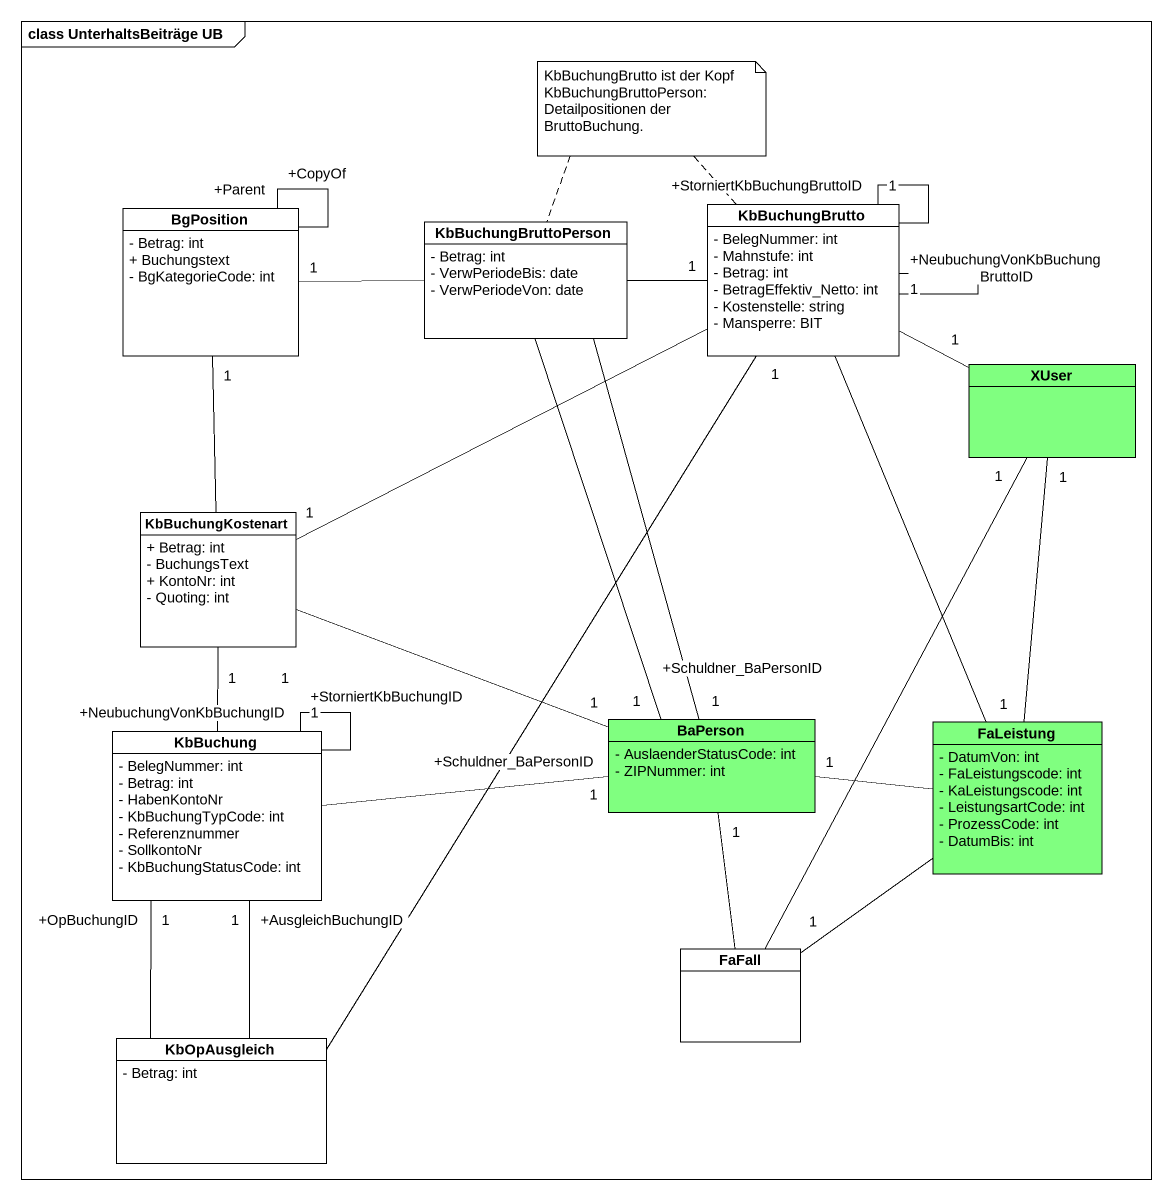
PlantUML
@startuml
mainframe class UnterhaltsBeiträge UB
hide circle
hide empty members
skinparam classAttributeIconSize 0
class BgPosition {
  - Betrag: int
  + Buchungstext
  - BgKategorieCode: int
}
class KbBuchungBrutto {
  - BelegNummer: int
  - Mahnstufe: int
  - Betrag: int
  - BetragEffektiv_Netto: int
  - Kostenstelle: string
  - Mansperre: BIT
}
class KbBuchungBruttoPerson {
  - Betrag: int
  - VerwPeriodeBis: date
  - VerwPeriodeVon: date
}
class XUser #80FF80
class KbBuchungKostenart {
  + Betrag: int
  - BuchungsText
  + KontoNr: int
  - Quoting: int
}
class KbBuchung {
  - BelegNummer: int
  - Betrag: int
  - HabenKontoNr
  - KbBuchungTypCode: int
  - Referenznummer
  - SollkontoNr
  - KbBuchungStatusCode: int
}
class BaPerson #80FF80 {
  - AuslaenderStatusCode: int
  - ZIPNummer: int
}
class FaLeistung #80FF80 {
  - DatumVon: int
  - FaLeistungscode: int
  - KaLeistungscode: int
  - LeistungsartCode: int
  - ProzessCode: int
  - DatumBis: int
}
class FaFall
class KbOpAusgleich {
  - Betrag: int
}
BgPosition -- "+Parent" BgPosition
BgPosition -- "+CopyOf" BgPosition
KbBuchungBrutto -- "+StorniertKbBuchungBruttoID\n1" KbBuchungBrutto
KbBuchungBrutto -- "+NeubuchungVonKbBuchungBruttoID\n1" KbBuchungBrutto
KbBuchungBrutto -right- "1" XUser
KbBuchungBrutto -left- "1" KbBuchungKostenart
KbBuchungBrutto -- "1" FaLeistung
KbBuchungBruttoPerson -left- "1" BgPosition
KbBuchungBruttoPerson -right- "1" KbBuchungBrutto
KbBuchungBruttoPerson -- "+Schuldner_BaPersonID\n1" BaPerson
KbBuchungBruttoPerson -- "1" BaPerson
KbBuchungKostenart -up- "1" BgPosition
KbBuchungKostenart -- "1" KbBuchung
KbBuchungKostenart -right- "1" BaPerson
KbBuchung -- "+NeubuchungVonKbBuchungID\n1" KbBuchung
KbBuchung -- "+StorniertKbBuchungID\n1" KbBuchung
KbBuchung -right- "+Schuldner_BaPersonID\n1" BaPerson
BaPerson "1" -- FaFall
FaLeistung -up- "1" XUser
FaLeistung -left- "1" BaPerson
FaFall -up- "1" XUser
FaFall "1" -up- FaLeistung
KbOpAusgleich -up- "1" KbBuchungBrutto
KbOpAusgleich -up- "+OpBuchungID\n1" KbBuchung
KbOpAusgleich -up- "+AusgleichBuchungID\n1" KbBuchung
note as N1
  KbBuchungBrutto ist der Kopf
  KbBuchungBruttoPerson: Detailpositionen der BruttoBuchung.
end note
N1 .. KbBuchungBruttoPerson
N1 .. KbBuchungBrutto
@enduml
